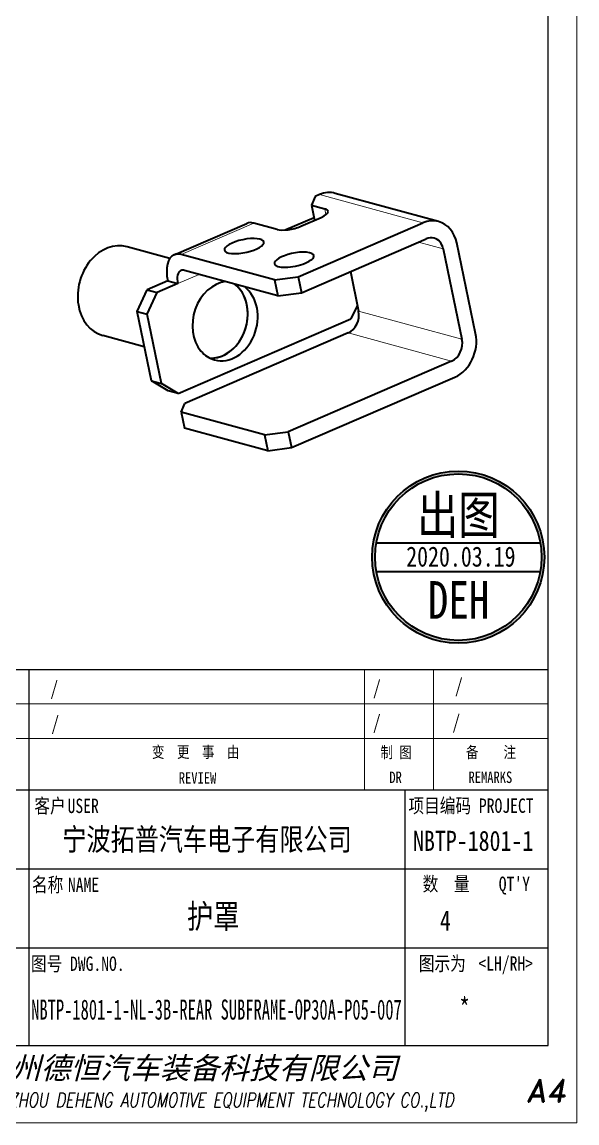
# Model space of a CAD drawing. Header units: millimetres. Extents: x -47800 to 104182, y -50696 to 46579.
# Drawn here: x -45259.1 to -45162.4, y 45954.6 to 46146.4 of the extents above; entities that cross this region are included whole.
import ezdxf
from ezdxf.enums import TextEntityAlignment as Align

# ---------------------------------------------------------------- set-up
doc = ezdxf.new("R2010")
doc.units = ezdxf.units.MM
doc.header["$LTSCALE"] = 0.5
for name, color, linetype, lineweight in [('印章专用-出图', 1, 'Continuous', 80), ('图框', 7, 'Continuous', 18), ('粗实线', 7, 'Continuous', 35)]:
    doc.layers.add(name, color=color, linetype=linetype, lineweight=lineweight)
for name, color, linetype in [('图\\M+19E79\\M+195B6\\M+18E9A', 7, 'Continuous'), ('图号', 7, 'Continuous'), ('图名', 7, 'Continuous'), ('数量', 7, 'Continuous')]:
    doc.layers.add(name, color=color, linetype=linetype)
doc.layers.add('打印', color=7, linetype='Continuous', lineweight=15, plot=False)
doc.layers.add('打印-禁用', color=7, linetype='Continuous', lineweight=15, plot=False)
doc.styles.add('STYLE1', font='')
doc.styles.add('国标', font='simfang.ttf', dxfattribs={"width": 0.8})
doc.styles.add('标题\\M+18E9A', font='romand.shx', dxfattribs={"oblique": 10, "bigfont": 'bigfont.shx'})
doc.styles.get('STYLE1').set_extended_font_data('SimSun')

# ---------------------------------------------------------------- blocks, each defined once
blk = doc.blocks.new('GZDEH零件A4图框V01版')
at = {"layer": '图\\M+19E79\\M+195B6\\M+18E9A', "linetype": 'Continuous'}
for p, q in [((205, 13.5), (205, 292)), ((205, 13.5), (205, 97)), ((90, 79), (205, 79)), ((25, 13.5), (205, 13.5))]:
    blk.add_line(p, q, dxfattribs=at)
at = {"layer": '图\\M+19E79\\M+195B6\\M+18E9A', "color": 9}
for p, q in [((114.5, 79), (114.5, 13.5)), ((205, 58), (25, 58)), ((114.5, 58), (114.5, 13.5)), ((180, 58), (180, 13.5)), ((25, 44.25), (205, 44.25)), ((25, 30.5), (205, 30.5))]:
    blk.add_line(p, q, dxfattribs=at)
at = {"layer": '图框', "color": 9}
for p, q in [((173, 58), (173, 79)), ((185, 79), (185, 58)), ((90, 73), (205, 73)), ((90, 67), (205, 67))]:
    blk.add_line(p, q, dxfattribs=at)
at = {"layer": '打印-禁用', "linetype": 'Continuous'}
for p in [(210, 297), (0, 0)]:
    blk.add_line(p, (210, 0), dxfattribs=at)
at = {"layer": '图\\M+19E79\\M+195B6\\M+18E9A', "color": 9, "style": '国标', "width": 0.8}
for s, p in [('客户', (118.19, 54)), ('USER', (123.97, 54))]:
    blk.add_text(s, height=2.5, dxfattribs=at).set_placement(p, align=Align.CENTER)
for s, p in [('项目编码 PROJECT', (180.64, 54.03)), ('名称\u3000', (115.05, 40.25)), ('NAME', (121.31, 40.25)), ('数  量', (183.12, 40.41)), ("QT'Y ", (196.37, 40.41)), ('图号', (114.87, 26.5)), ('DWG.NO.', (121.67, 26.5)), ('图示为', (182.45, 26.53)), ('<LH/RH>', (192.82, 26.53))]:
    blk.add_text(s, height=2.5, dxfattribs=at).set_placement(p)
at = {"layer": '图\\M+19E79\\M+195B6\\M+18E9A', "color": 7, "lineweight": -3, "style": 'STYLE1', "oblique": 15}
blk.add_text('广州德恒汽车装备科技有限公司', height=3.8, dxfattribs=at).set_placement((106.21, 7.68))
at = {"layer": '图\\M+19E79\\M+195B6\\M+18E9A', "color": 7, "style": '标题\\M+18E9A', "oblique": 10}
blk.add_text('A4', height=4, dxfattribs=at).set_placement((204.57, 5.66), align=Align.MIDDLE)
at = {"layer": '图\\M+19E79\\M+195B6\\M+18E9A', "color": 7, "style": '标题\\M+18E9A', "oblique": 10, "width": 0.75}
blk.add_text('GUANGZHOU DEHENG AUTOMOTIVE EQUIPMENT TECHNOLOGY CO.,LTD ', height=2.5, dxfattribs=at).set_placement((146.18, 3.62), align=Align.MIDDLE)
at = {"layer": '图框', "color": 9, "style": '国标', "width": 0.8}
for s, p in [('变  更  事  由', (143.58, 63.63)), ('REVIEW', (143.89, 59.11))]:
    blk.add_text(s, height=2, dxfattribs=at).set_placement(p, align=Align.CENTER)
for s, p in [('制 图', (178.49, 64.61)), ('备    注', (195.02, 64.64)), ('DR', (178.4, 60.22)), ('REMARKS', (194.91, 60.23))]:
    blk.add_text(s, height=2, dxfattribs=at).set_placement(p, align=Align.MIDDLE)
blk = doc.blocks.new('DEH A4')
at = {"layer": '图框'}
blk.add_blockref('GZDEH零件A4图框V01版', (0, 0), dxfattribs=at)
blk = doc.blocks.new('出图章')
at = {"layer": '印章专用-出图'}
h = blk.add_hatch(color=256, dxfattribs=at)
h.paths.add_polyline_path([(15, 0, 1), (-15, 0, 1)])
h.paths.add_polyline_path([(14.5, 0, 1), (-14.5, 0, 1)], flags=16)
h.paths.add_polyline_path([(-7.31, -12.35), (7.41, -12.35), (7.41, -2.73), (-7.31, -2.73)], flags=8)
at = {"layer": '印章专用-出图', "lineweight": 35}
for p, q in [((-14.28, 2.5), (14.28, 2.5)), ((-14.28, -2.5), (14.28, -2.5))]:
    blk.add_line(p, q, dxfattribs=at)
for radius in [15, 14.5]:
    blk.add_circle((0, 0), radius, dxfattribs=at)
at = {"layer": '印章专用-出图', "color": 4, "style": '国标', "width": 0.8}
blk.add_text('DEH', height=6.562, dxfattribs=at).set_placement((0.05, -10.74), align=Align.CENTER)
at = {"layer": '印章专用-出图', "color": 3, "style": '国标', "width": 0.8}
blk.add_attdef('出图', text='', height=6.6, dxfattribs=at).set_placement((0, 7.35), align=Align.MIDDLE_CENTER)
at = {"layer": '印章专用-出图', "color": 2, "style": '国标', "width": 0.8}
blk.add_attdef('XXXX.XX.XX', text='', height=3.5, dxfattribs=at).set_placement((0.45, 0.1), align=Align.MIDDLE_CENTER)
blk = doc.blocks.new('YZ-CT')
at = {"layer": '印章专用-出图'}
blk.add_blockref('出图章', (0.63, 0), dxfattribs=at).add_auto_attribs({'出图': '出图', 'XXXX.XX.XX': '2020.03.19'})

msp = doc.modelspace()

# ---------------------------------------------------------------- linework, layer by layer
at = {"lineweight": 13, "ltscale": 0.466748}
for p, q in [((-45189.213, 46111.434), (-45207.225, 46116.344)), ((-45182.417, 46091.152), (-45200.429, 46096.062))]:
    msp.add_line(p, q, dxfattribs=at)
at = {"lineweight": 13, "ltscale": 0.026067}
msp.add_line((-45206.321, 46113.869), (-45206.109, 46112.848), dxfattribs=at)
at = {"lineweight": 13, "ltscale": 0.344592}
msp.add_line((-45231.345, 46105.923), (-45218.692, 46111.39), dxfattribs=at)
at = {"lineweight": 13, "ltscale": 0.111367}
msp.add_line((-45185.686, 46106.901), (-45189.984, 46108.072), dxfattribs=at)
at = {"lineweight": 13, "ltscale": 0.101328}
msp.add_line((-45231.934, 46100.84), (-45228.214, 46102.448), dxfattribs=at)
at = {"lineweight": 13, "ltscale": 0.466724}
msp.add_line((-45184.213, 46087.348), (-45202.224, 46092.258), dxfattribs=at)
at = {"layer": '打印'}
msp.add_lwpolyline([(-45372.38, 46251.622), (-45162.38, 46251.622), (-45162.38, 45954.622), (-45372.38, 45954.622)], close=True, dxfattribs=at)
at = {"layer": '粗实线', "lineweight": 35, "ltscale": 0.040675}
msp.add_line((-45208.015, 46116.002), (-45208.645, 46114.502), dxfattribs=at)
at = {"layer": '粗实线', "lineweight": 35, "ltscale": 0.021519}
msp.add_line((-45207.225, 46116.344), (-45208.015, 46116.002), dxfattribs=at)
at = {"layer": '粗实线', "lineweight": 35, "ltscale": 0.466748}
msp.add_line((-45186.481, 46111.665), (-45204.494, 46116.575), dxfattribs=at)
at = {"layer": '粗实线', "lineweight": 35, "ltscale": 0.060225}
msp.add_line((-45208.645, 46114.502), (-45206.321, 46113.869), dxfattribs=at)
at = {"layer": '粗实线', "lineweight": 35, "ltscale": 0.067152}
msp.add_line((-45208.645, 46114.502), (-45208.099, 46111.872), dxfattribs=at)
at = {"layer": '粗实线', "lineweight": 35, "ltscale": 0.133956}
msp.add_line((-45208.193, 46112.325), (-45213.112, 46110.2), dxfattribs=at)
at = {"layer": '粗实线', "lineweight": 35, "ltscale": 0.096913}
for p, q in [((-45210.509, 46110.831), (-45206.95, 46112.368)), ((-45233.678, 46101.315), (-45237.236, 46099.778)), ((-45231.934, 46100.84), (-45235.493, 46099.303))]:
    msp.add_line(p, q, dxfattribs=at)
at = {"layer": '粗实线', "lineweight": 35, "ltscale": 0.344591}
msp.add_line((-45232.571, 46105.873), (-45219.918, 46111.34), dxfattribs=at)
at = {"layer": '粗实线', "lineweight": 35, "ltscale": 0.105395}
msp.add_line((-45214.625, 46110.281), (-45218.692, 46111.39), dxfattribs=at)
at = {"layer": '粗实线', "lineweight": 35}
for p, q in [((-45210.961, 46102.038), (-45189.213, 46111.434)), ((-45210.384, 46099.259), (-45188.636, 46108.655)), ((-45231.839, 46081.702), (-45201.788, 46094.685)), ((-45202.224, 46092.258), (-45230.694, 46079.958)), ((-45184.213, 46087.348), (-45212.682, 46075.048)), ((-45212.105, 46072.269), (-45183.636, 46084.569))]:
    msp.add_line(p, q, dxfattribs=at)
at = {"layer": '粗实线', "lineweight": 35, "ltscale": 0.192672}
msp.add_line((-45233.32, 46105.228), (-45240.756, 46107.255), dxfattribs=at)
at = {"layer": '粗实线', "lineweight": 35, "ltscale": 0.402109}
msp.add_line((-45185.686, 46106.901), (-45182.417, 46091.152), dxfattribs=at)
at = {"layer": '粗实线', "lineweight": 35, "ltscale": 0.402101}
msp.add_line((-45180.045, 46092.177), (-45183.313, 46107.926), dxfattribs=at)
at = {"layer": '粗实线', "lineweight": 35, "ltscale": 0.421578}
msp.add_line((-45215.076, 46101.489), (-45231.345, 46105.923), dxfattribs=at)
at = {"layer": '粗实线', "lineweight": 35, "ltscale": 0.421579}
msp.add_line((-45214.499, 46098.709), (-45230.768, 46103.144), dxfattribs=at)
at = {"layer": '粗实线', "lineweight": 35, "ltscale": 0.175674}
msp.add_line((-45201.857, 46102.943), (-45200.429, 46096.062), dxfattribs=at)
at = {"layer": '粗实线', "lineweight": 35, "ltscale": 0.045169}
for p, q in [((-45233.678, 46101.315), (-45231.934, 46100.84)), ((-45237.236, 46099.778), (-45235.493, 46099.303))]:
    msp.add_line(p, q, dxfattribs=at)
at = {"layer": '粗实线', "lineweight": 35, "ltscale": 0.103795}
for p, q in [((-45215.076, 46101.489), (-45210.961, 46102.038)), ((-45214.499, 46098.709), (-45210.384, 46099.259)), ((-45216.798, 46074.498), (-45212.682, 46075.048)), ((-45216.22, 46071.719), (-45212.105, 46072.269))]:
    msp.add_line(p, q, dxfattribs=at)
at = {"layer": '粗实线', "lineweight": 35, "ltscale": 0.070962}
for p, q in [((-45215.076, 46101.489), (-45214.499, 46098.709)), ((-45210.961, 46102.038), (-45210.384, 46099.259))]:
    msp.add_line(p, q, dxfattribs=at)
at = {"layer": '粗实线', "lineweight": 35, "ltscale": 0.105167}
msp.add_line((-45239.032, 46095.974), (-45237.236, 46099.778), dxfattribs=at)
at = {"layer": '粗实线', "lineweight": 35, "ltscale": 0.105169}
msp.add_line((-45237.289, 46095.499), (-45235.493, 46099.303), dxfattribs=at)
at = {"layer": '粗实线', "lineweight": 35, "ltscale": 0.0669}
msp.add_line((-45200.645, 46097.104), (-45201.788, 46094.685), dxfattribs=at)
at = {"layer": '粗实线', "lineweight": 35, "ltscale": 0.307493}
msp.add_line((-45236.532, 46083.931), (-45239.032, 46095.974), dxfattribs=at)
at = {"layer": '粗实线', "lineweight": 35, "ltscale": 0.04517}
for p, q in [((-45239.032, 46095.974), (-45237.289, 46095.499)), ((-45231.839, 46081.702), (-45233.582, 46082.177))]:
    msp.add_line(p, q, dxfattribs=at)
at = {"layer": '粗实线', "lineweight": 35, "ltscale": 0.307498}
msp.add_line((-45234.788, 46083.456), (-45237.289, 46095.499), dxfattribs=at)
at = {"layer": '粗实线', "lineweight": 35, "ltscale": 0.186598}
msp.add_line((-45237.761, 46089.855), (-45244.963, 46091.818), dxfattribs=at)
at = {"layer": '粗实线', "lineweight": 35, "ltscale": 0.085808}
msp.add_line((-45233.582, 46082.177), (-45236.532, 46083.931), dxfattribs=at)
at = {"layer": '粗实线', "lineweight": 35, "ltscale": 0.045193}
msp.add_line((-45236.532, 46083.931), (-45234.788, 46083.456), dxfattribs=at)
at = {"layer": '粗实线', "lineweight": 35, "ltscale": 0.085787}
msp.add_line((-45231.839, 46081.702), (-45234.788, 46083.456), dxfattribs=at)
at = {"layer": '粗实线', "lineweight": 35, "ltscale": 0.040676}
msp.add_line((-45231.324, 46078.458), (-45230.694, 46079.958), dxfattribs=at)
at = {"layer": '粗实线', "lineweight": 35, "ltscale": 0.37641}
for p, q in [((-45216.798, 46074.498), (-45231.324, 46078.458)), ((-45216.22, 46071.719), (-45230.747, 46075.679))]:
    msp.add_line(p, q, dxfattribs=at)
at = {"layer": '粗实线', "lineweight": 35, "ltscale": 0.07096}
for p, q in [((-45231.324, 46078.458), (-45230.747, 46075.679)), ((-45216.798, 46074.498), (-45216.22, 46071.719)), ((-45212.682, 46075.048), (-45212.105, 46072.269))]:
    msp.add_line(p, q, dxfattribs=at)
at = {"layer": '粗实线', "lineweight": 35}
for centre, major_axis, ratio, start_param, end_param in [((-45206.071, 46110.786), (-1.578, -5.789), 0.7983121, 3.1416889, 3.7092005), ((-45208.693, 46112.844), (-2.938, -0.61), 0.3237763, 2.1373374, 3.1416916), ((-45208.693, 46112.844), (-2.938, -0.61), 0.3237763, 3.1416916, 3.7081337), ((-45217.538, 46105.832), (2.38, -5.508), 0.5078058, 2.7562886, 3.1415502), ((-45212.252, 46111.306), (-2.938, -0.61), 0.3237763, 0.566541, 2.1373374), ((-45188.058, 46105.876), (1.578, 5.789), 0.7983121, 0.0000962, 0.5676078), ((-45188.058, 46105.876), (1.578, 5.789), 0.7983121, 5.2799968, 6.2832815), ((-45220.37, 46107.39), (-3.427, -0.711), 0.3237763, 3.1415015, 6.2830941), ((-45188.058, 46105.876), (-0.789, -2.894), 0.7983121, 3.1416889, 3.7092005), ((-45188.058, 46105.876), (-0.789, -2.894), 0.7983121, 2.1384041, 3.1416889), ((-45242.859, 46099.537), (2.104, 7.718), 0.7983121, 0.0000962, 3.1416889), ((-45220.37, 46107.39), (-3.427, -0.711), 0.3237763, 6.2830941, 7.9205227), ((-45220.37, 46107.39), (-3.427, -0.711), 0.3237763, 1.6373374, 3.1415015), ((-45211.655, 46105.014), (-3.427, -0.711), 0.3237763, 3.1415015, 4.77893), ((-45230.191, 46100.365), (2.38, -5.508), 0.5078058, 3.1415502, 4.3270849), ((-45230.191, 46100.365), (2.38, -5.508), 0.5078058, 2.7562886, 3.1415502), ((-45211.655, 46105.014), (-3.427, -0.711), 0.3237763, 4.77893, 6.2830941), ((-45211.655, 46105.014), (-3.427, -0.711), 0.3237763, 6.2830941, 9.4246868), ((-45230.191, 46100.365), (1.189, -2.754), 0.5078058, 3.1415502, 4.3270849), ((-45230.191, 46100.365), (1.189, -2.754), 0.5078058, 2.7562886, 3.1415502), ((-45223.684, 46094.31), (-1.841, -6.754), 0.7983121, 3.4542996, 5.7799968), ((-45225.428, 46094.785), (-1.841, -6.754), 0.7983121, 2.6384041, 2.829009), ((-45225.428, 46094.785), (1.841, 6.754), 0.7983121, 5.2799968, 5.9704786), ((-45225.428, 46094.785), (-1.841, -6.754), 0.7983121, 0.1623689, 2.6384041), ((-45223.684, 46094.31), (-1.841, -6.754), 0.7983121, 6.2831463, 9.1121943), ((-45225.428, 46094.785), (1.841, 6.754), 0.7983121, 3.3039613, 5.2799968), ((-45202.802, 46095.037), (-0.789, -2.894), 0.7983121, 0.5676078, 2.1384041), ((-45184.79, 46090.127), (-0.789, -2.894), 0.7983121, 0.5676078, 2.1384041), ((-45184.79, 46090.127), (-1.578, -5.789), 0.7983121, 0.5676078, 2.1384041), ((-45223.684, 46094.31), (-1.841, -6.754), 0.7983121, 5.7799968, 6.2831463)]:
    msp.add_ellipse(centre, major_axis=major_axis, ratio=ratio, start_param=start_param, end_param=end_param, dxfattribs=at)

# ---------------------------------------------------------------- block references
at = {"layer": '印章专用-出图'}
msp.add_blockref('YZ-CT', (-45183.691, 46053.196), dxfattribs=at)
at = {"layer": '图框'}
msp.add_blockref('DEH A4', (-45372.38, 45954.622), dxfattribs=at)

# ---------------------------------------------------------------- texts
at = {"layer": '图\\M+19E79\\M+195B6\\M+18E9A', "color": 3, "style": '国标', "width": 0.8}
for s, height, p in [('/', 2.5, (-45254.135, 46029.094)), ('/', 2.5, (-45197.93, 46029.193)), ('/', 2.5, (-45183.635, 46029.564)), ('/', 2.5, (-45197.93, 46023.193)), ('/', 2.5, (-45184.099, 46023.204)), ('/', 2.5, (-45253.963, 46023.009)), ('宁波拓普汽车电子有限公司', 3.85, (-45252.035, 46002.103)), ('NBTP-1801-1', 3.5, (-45190.943, 46002.032)), ('*', 3.5, (-45182.921, 45972.922))]:
    msp.add_text(s, height=height, dxfattribs=at).set_placement(p)
at = {"layer": '图号', "color": 3, "style": '国标', "width": 0.560444}
msp.add_text('NBTP-1801-1-NL-3B-REAR SUBFRAME-OP30A-P05-007', height=3.5, dxfattribs=at).set_placement((-45257.467, 45972.632), (-45192.904, 45972.632), align=Align.FIT)
at = {"layer": '图名', "color": 3, "style": '国标', "width": 0.8}
msp.add_text('护罩', height=4.2, dxfattribs=at).set_placement((-45230.337, 45988.532))
at = {"layer": '数量', "color": 3, "style": '国标', "width": 0.8}
msp.add_text('4', height=3.5, dxfattribs=at).set_placement((-45186.257, 45988.132))

doc.saveas('drawing.dxf')
